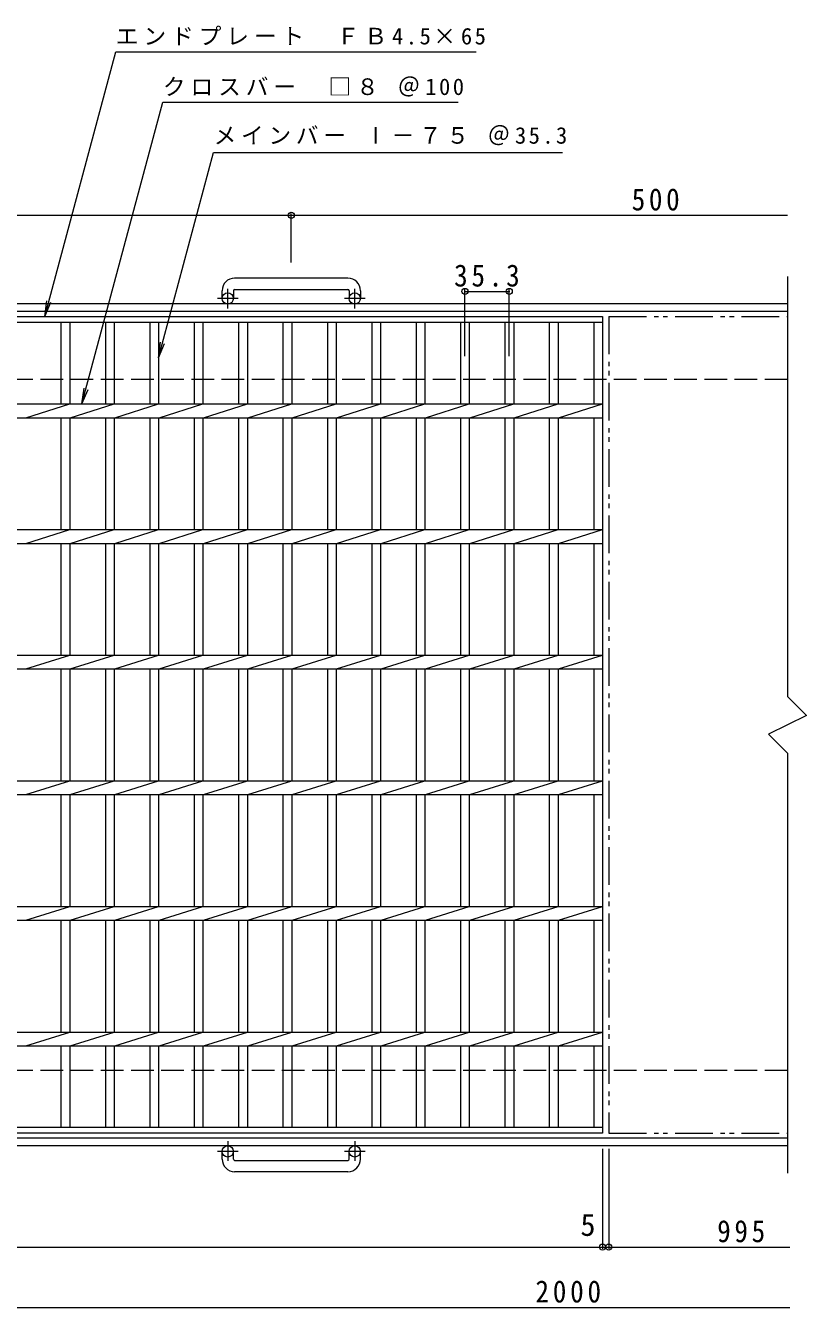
# Model space of a CAD drawing. Units: millimetres, scale not verified. Extents: x -956 to 985, y -824 to 775.
# Drawn here: x -365 to 256, y -245 to 775 of the extents above; entities that cross this region are included whole.
import ezdxf
from ezdxf.enums import TextEntityAlignment as Align

# ---------------------------------------------------------------- set-up
doc = ezdxf.new("R2010")
doc.units = ezdxf.units.MM
doc.header["$LTSCALE"] = 6
doc.header["$PDMODE"] = 32
doc.header["$PDSIZE"] = 4.8
for name, pattern in [('CHAIN1', [8, 5, -1, 1, -1]), ('DASHED3', [4, 3, -1]), ('DOUBLE_CHAIN1', [8.8, 5, -1, 0.6, -0.6, 0.6, -1])]:
    doc.linetypes.add(name, pattern=pattern)
for name, color, linetype, lineweight in [('B-1_ピット', 2, 'Continuous', 9), ('B-2_蓋', 3, 'Continuous', 9), ('B-4_寸法', 7, 'Continuous', 9)]:
    doc.layers.add(name, color=color, linetype=linetype, lineweight=lineweight)
doc.styles.add('ＭＳ ゴシック', font='')
doc.styles.get('ＭＳ ゴシック').set_extended_font_data('MS Gothic')

msp = doc.modelspace()

# ---------------------------------------------------------------- linework, layer by layer
at = {"layer": 'B-1_ピット'}
for p, q in [((-108.559, 573.732), (-198.559, 573.732)), ((-208.559, 557.633), (-208.559, 563.732)), ((-199.559, 563.732), (-199.559, 557.633)), ((-198.559, 564.732), (-108.559, 564.732)), ((-107.559, 563.732), (-107.559, 557.633)), ((-98.559, 563.732), (-98.559, 557.633)), ((241.036, 553.132), (-903.559, 553.132)), ((241.036, 547.132), (-903.559, 547.132)), ((241.036, -110.868), (-903.559, -110.868)), ((241.036, -116.868), (-903.559, -116.868)), ((-208.559, -127.468), (-208.559, -121.368)), ((-199.559, -127.468), (-199.559, -121.368)), ((-107.559, -127.468), (-107.559, -121.368)), ((-98.559, -127.468), (-98.559, -121.368)), ((-198.559, -128.468), (-108.559, -128.468)), ((-108.559, -137.468), (-198.559, -137.468))]:
    msp.add_line(p, q, dxfattribs=at)
at = {"layer": 'B-1_ピット', "linetype": 'CHAIN1'}
for p, q in [((-204.058, 549.525), (-204.058, 565.123)), ((-103.059, 549.525), (-103.059, 565.123)), ((-195.896, 557.633), (-212.303, 557.633)), ((-94.896, 557.633), (-111.303, 557.633)), ((-195.896, -121.368), (-212.303, -121.368)), ((-204.058, -113.261), (-204.058, -128.858)), ((-94.896, -121.368), (-111.303, -121.368)), ((-103.059, -113.261), (-103.059, -128.858))]:
    msp.add_line(p, q, dxfattribs=at)
at = {"layer": 'B-1_ピット', "linetype": 'DASHED3'}
for p, q in [((241.036, 493.133), (-903.559, 493.133)), ((241.036, -56.868), (-903.559, -56.868))]:
    msp.add_line(p, q, dxfattribs=at)
at = {"layer": 'B-1_ピット'}
for centre in [(-204.058, 557.633), (-103.059, 557.633), (-204.058, -121.368), (-103.059, -121.368)]:
    msp.add_circle(centre, 4.5, dxfattribs=at)
for centre, radius, start, end in [((-198.559, 563.732), 10, 90, 180), ((-108.559, 563.732), 10, 0, 90), ((-198.559, 563.732), 1, 90, 180), ((-108.559, 563.732), 1, 0, 90), ((-198.559, -127.468), 10, 180, 270), ((-198.559, -127.468), 1, 180, 270), ((-108.559, -127.468), 10, 270, 0), ((-108.559, -127.468), 1, 270, 0)]:
    msp.add_arc(centre, radius, start, end, dxfattribs=at)
at = {"layer": 'B-2_蓋'}
for p, q in [((241.036, 575.043), (241.036, 240.632)), ((-901.059, 543.132), (93.942, 543.132)), ((93.942, 543.132), (93.942, -106.868)), ((-901.059, 538.632), (93.942, 538.632)), ((-336.659, 538.632), (-336.659, 473.633)), ((-329.658, 538.632), (-329.658, 473.633)), ((-301.359, 538.632), (-301.359, 473.633)), ((-294.359, 538.632), (-294.359, 473.633)), ((-266.059, 538.632), (-266.059, 473.633)), ((-259.059, 538.632), (-259.059, 473.633)), ((-230.759, 538.632), (-230.759, 473.633)), ((-223.758, 538.632), (-223.758, 473.633)), ((-195.459, 538.632), (-195.459, 473.633)), ((-188.459, 538.632), (-188.459, 473.633)), ((-160.159, 538.632), (-160.159, 473.633)), ((-153.159, 538.632), (-153.159, 473.633)), ((-124.859, 538.632), (-124.859, 473.633)), ((-117.859, 538.632), (-117.859, 473.633)), ((-89.559, 538.632), (-89.559, 473.633)), ((-82.559, 538.632), (-82.559, 473.633)), ((-54.259, 538.632), (-54.259, 473.633)), ((-47.259, 538.632), (-47.259, 473.633)), ((-18.958, 538.632), (-18.958, 473.633)), ((-11.959, 538.632), (-11.959, 473.633)), ((16.34, 538.632), (16.34, 473.633)), ((23.341, 538.632), (23.341, 473.633)), ((51.641, 538.632), (51.641, 473.633)), ((58.642, 538.632), (58.642, 473.633)), ((86.941, 538.632), (86.941, 473.633)), ((-901.059, 473.633), (93.942, 473.633)), ((-364.559, 462.633), (-329.659, 473.633)), ((-329.259, 462.633), (-294.359, 473.633)), ((-293.959, 462.633), (-259.059, 473.633)), ((-258.659, 462.633), (-223.759, 473.633)), ((-223.359, 462.633), (-188.459, 473.633)), ((-188.059, 462.633), (-153.159, 473.633)), ((-152.759, 462.633), (-117.859, 473.633)), ((-117.459, 462.633), (-82.559, 473.633)), ((-82.159, 462.633), (-47.259, 473.633)), ((-46.858, 462.633), (-11.959, 473.633)), ((-11.559, 462.633), (23.341, 473.633)), ((23.741, 462.633), (58.641, 473.633)), ((59.041, 462.633), (93.941, 473.633)), ((-901.059, 462.633), (93.942, 462.633)), ((-336.659, 462.633), (-336.659, 373.633)), ((-329.658, 462.633), (-329.658, 373.633)), ((-301.359, 462.633), (-301.359, 373.633)), ((-294.359, 462.633), (-294.359, 373.633)), ((-266.059, 462.633), (-266.059, 373.633)), ((-259.059, 462.633), (-259.059, 373.633)), ((-230.759, 462.633), (-230.759, 373.633)), ((-223.758, 462.633), (-223.758, 373.633)), ((-195.459, 462.633), (-195.459, 373.633)), ((-188.459, 462.633), (-188.459, 373.633)), ((-160.159, 462.633), (-160.159, 373.633)), ((-153.159, 462.633), (-153.159, 373.633)), ((-124.859, 462.633), (-124.859, 373.633)), ((-117.859, 462.633), (-117.859, 373.633)), ((-89.559, 462.633), (-89.559, 373.633)), ((-82.559, 462.633), (-82.559, 373.633)), ((-54.259, 462.633), (-54.259, 373.633)), ((-47.259, 462.633), (-47.259, 373.633)), ((-18.958, 462.633), (-18.958, 373.633)), ((-11.959, 462.633), (-11.959, 373.633)), ((16.34, 462.633), (16.34, 373.633)), ((23.341, 462.633), (23.341, 373.633)), ((51.641, 462.633), (51.641, 373.633)), ((58.642, 462.633), (58.642, 373.633)), ((86.941, 462.633), (86.941, 373.633)), ((-901.059, 373.633), (93.942, 373.633)), ((-364.559, 362.633), (-329.659, 373.633)), ((-329.259, 362.633), (-294.359, 373.633)), ((-293.959, 362.633), (-259.059, 373.633)), ((-258.659, 362.633), (-223.759, 373.633)), ((-223.359, 362.633), (-188.459, 373.633)), ((-188.059, 362.633), (-153.159, 373.633)), ((-152.759, 362.633), (-117.859, 373.633)), ((-117.459, 362.633), (-82.559, 373.633)), ((-82.159, 362.633), (-47.259, 373.633)), ((-46.858, 362.633), (-11.959, 373.633)), ((-11.559, 362.633), (23.341, 373.633)), ((23.741, 362.633), (58.641, 373.633)), ((59.041, 362.633), (93.941, 373.633)), ((-901.059, 362.633), (93.942, 362.633)), ((-336.659, 362.633), (-336.659, 273.632)), ((-329.658, 362.633), (-329.658, 273.632)), ((-301.359, 362.633), (-301.359, 273.632)), ((-294.359, 362.633), (-294.359, 273.632)), ((-266.059, 362.633), (-266.059, 273.632)), ((-259.059, 362.633), (-259.059, 273.632)), ((-230.759, 362.633), (-230.759, 273.632)), ((-223.758, 362.633), (-223.758, 273.632)), ((-195.459, 362.633), (-195.459, 273.632)), ((-188.459, 362.633), (-188.459, 273.632)), ((-160.159, 362.633), (-160.159, 273.632)), ((-153.159, 362.633), (-153.159, 273.632)), ((-124.859, 362.633), (-124.859, 273.632)), ((-117.859, 362.633), (-117.859, 273.632)), ((-89.559, 362.633), (-89.559, 273.632)), ((-82.559, 362.633), (-82.559, 273.632)), ((-54.259, 362.633), (-54.259, 273.632)), ((-47.259, 362.633), (-47.259, 273.632)), ((-18.958, 362.633), (-18.958, 273.632)), ((-11.959, 362.633), (-11.959, 273.632)), ((16.34, 362.633), (16.34, 273.632)), ((23.341, 362.633), (23.341, 273.632)), ((51.641, 362.633), (51.641, 273.632)), ((58.642, 362.633), (58.642, 273.632)), ((86.941, 362.633), (86.941, 273.632)), ((-901.059, 273.632), (93.942, 273.632)), ((-364.559, 262.633), (-329.659, 273.632)), ((-329.259, 262.633), (-294.359, 273.632)), ((-293.959, 262.633), (-259.059, 273.632)), ((-258.659, 262.633), (-223.759, 273.632)), ((-223.359, 262.633), (-188.459, 273.632)), ((-188.059, 262.633), (-153.159, 273.632)), ((-152.759, 262.633), (-117.859, 273.632)), ((-117.459, 262.633), (-82.559, 273.632)), ((-82.159, 262.633), (-47.259, 273.632)), ((-46.858, 262.633), (-11.959, 273.632)), ((-11.559, 262.633), (23.341, 273.632)), ((23.741, 262.633), (58.641, 273.632)), ((59.041, 262.633), (93.941, 273.632)), ((-901.059, 262.632), (93.942, 262.632)), ((-336.659, 262.632), (-336.659, 173.632)), ((-329.658, 262.632), (-329.658, 173.632)), ((-301.359, 262.632), (-301.359, 173.632)), ((-294.359, 262.632), (-294.359, 173.632)), ((-266.059, 262.632), (-266.059, 173.632)), ((-259.059, 262.632), (-259.059, 173.632)), ((-230.759, 262.632), (-230.759, 173.632)), ((-223.758, 262.632), (-223.758, 173.632)), ((-195.459, 262.632), (-195.459, 173.632)), ((-188.459, 262.632), (-188.459, 173.632)), ((-160.159, 262.632), (-160.159, 173.632)), ((-153.159, 262.632), (-153.159, 173.632)), ((-124.859, 262.632), (-124.859, 173.632)), ((-117.859, 262.632), (-117.859, 173.632)), ((-89.559, 262.632), (-89.559, 173.632)), ((-82.559, 262.632), (-82.559, 173.632)), ((-54.259, 262.632), (-54.259, 173.632)), ((-47.259, 262.632), (-47.259, 173.632)), ((-18.958, 262.632), (-18.958, 173.632)), ((-11.959, 262.632), (-11.959, 173.632)), ((16.34, 262.632), (16.34, 173.632)), ((23.341, 262.632), (23.341, 173.632)), ((51.641, 262.632), (51.641, 173.632)), ((58.642, 262.632), (58.642, 173.632)), ((86.941, 262.632), (86.941, 173.632)), ((241.036, 195.632), (241.036, -138.779)), ((-901.059, 173.632), (93.942, 173.632)), ((-364.559, 162.632), (-329.659, 173.633)), ((-329.259, 162.632), (-294.359, 173.633)), ((-293.959, 162.632), (-259.059, 173.633)), ((-258.659, 162.632), (-223.759, 173.633)), ((-223.359, 162.632), (-188.459, 173.633)), ((-188.059, 162.632), (-153.159, 173.633)), ((-152.759, 162.632), (-117.859, 173.633)), ((-117.459, 162.632), (-82.559, 173.633)), ((-82.159, 162.632), (-47.259, 173.633)), ((-46.858, 162.632), (-11.959, 173.633)), ((-11.559, 162.632), (23.341, 173.633)), ((23.741, 162.632), (58.641, 173.633)), ((59.041, 162.632), (93.941, 173.633)), ((-901.059, 162.632), (93.942, 162.632)), ((-336.659, 162.632), (-336.659, 73.632)), ((-329.658, 162.632), (-329.658, 73.632)), ((-301.359, 162.632), (-301.359, 73.632)), ((-294.359, 162.632), (-294.359, 73.632)), ((-266.059, 162.632), (-266.059, 73.632)), ((-259.059, 162.632), (-259.059, 73.632)), ((-230.759, 162.632), (-230.759, 73.632)), ((-223.758, 162.632), (-223.758, 73.632)), ((-195.459, 162.632), (-195.459, 73.632)), ((-188.459, 162.632), (-188.459, 73.632)), ((-160.159, 162.632), (-160.159, 73.632)), ((-153.159, 162.632), (-153.159, 73.632)), ((-124.859, 162.632), (-124.859, 73.632)), ((-117.859, 162.632), (-117.859, 73.632)), ((-89.559, 162.632), (-89.559, 73.632)), ((-82.559, 162.632), (-82.559, 73.632)), ((-54.259, 162.632), (-54.259, 73.632)), ((-47.259, 162.632), (-47.259, 73.632)), ((-18.958, 162.632), (-18.958, 73.632)), ((-11.959, 162.632), (-11.959, 73.632)), ((16.34, 162.632), (16.34, 73.632)), ((23.341, 162.632), (23.341, 73.632)), ((51.641, 162.632), (51.641, 73.632)), ((58.642, 162.632), (58.642, 73.632)), ((86.941, 162.632), (86.941, 73.632)), ((-901.059, 73.632), (93.942, 73.632)), ((-364.559, 62.632), (-329.659, 73.633)), ((-329.259, 62.632), (-294.359, 73.633)), ((-293.959, 62.632), (-259.059, 73.633)), ((-258.659, 62.632), (-223.759, 73.633)), ((-223.359, 62.632), (-188.459, 73.633)), ((-188.059, 62.632), (-153.159, 73.633)), ((-152.759, 62.632), (-117.859, 73.633)), ((-117.459, 62.632), (-82.559, 73.633)), ((-82.159, 62.632), (-47.259, 73.633)), ((-46.858, 62.632), (-11.959, 73.633)), ((-11.559, 62.632), (23.341, 73.633)), ((23.741, 62.632), (58.641, 73.633)), ((59.041, 62.632), (93.941, 73.633)), ((-901.059, 62.632), (93.942, 62.632)), ((-336.659, 62.632), (-336.659, -26.368)), ((-329.658, 62.632), (-329.658, -26.368)), ((-301.359, 62.632), (-301.359, -26.368)), ((-294.359, 62.632), (-294.359, -26.368)), ((-266.059, 62.632), (-266.059, -26.368)), ((-259.059, 62.632), (-259.059, -26.368)), ((-230.759, 62.632), (-230.759, -26.368)), ((-223.758, 62.632), (-223.758, -26.368)), ((-195.459, 62.632), (-195.459, -26.368)), ((-188.459, 62.632), (-188.459, -26.368)), ((-160.159, 62.632), (-160.159, -26.368)), ((-153.159, 62.632), (-153.159, -26.368)), ((-124.859, 62.632), (-124.859, -26.368)), ((-117.859, 62.632), (-117.859, -26.368)), ((-89.559, 62.632), (-89.559, -26.368)), ((-82.559, 62.632), (-82.559, -26.368)), ((-54.259, 62.632), (-54.259, -26.368)), ((-47.259, 62.632), (-47.259, -26.368)), ((-18.958, 62.632), (-18.958, -26.368)), ((-11.959, 62.632), (-11.959, -26.368)), ((16.34, 62.632), (16.34, -26.368)), ((23.341, 62.632), (23.341, -26.368)), ((51.641, 62.632), (51.641, -26.368)), ((58.642, 62.632), (58.642, -26.368)), ((86.941, 62.632), (86.941, -26.368)), ((-901.059, -26.367), (93.942, -26.367)), ((-364.559, -37.367), (-329.659, -26.367)), ((-329.259, -37.367), (-294.359, -26.367)), ((-293.959, -37.367), (-259.059, -26.367)), ((-258.659, -37.367), (-223.759, -26.367)), ((-223.359, -37.367), (-188.459, -26.367)), ((-188.059, -37.367), (-153.159, -26.367)), ((-152.759, -37.367), (-117.859, -26.367)), ((-117.459, -37.367), (-82.559, -26.367)), ((-82.159, -37.367), (-47.259, -26.367)), ((-46.858, -37.367), (-11.959, -26.367)), ((-11.559, -37.367), (23.341, -26.367)), ((23.741, -37.367), (58.641, -26.367)), ((59.041, -37.367), (93.941, -26.367)), ((-901.059, -37.367), (93.942, -37.367)), ((-336.659, -37.367), (-336.659, -102.368)), ((-329.658, -37.367), (-329.658, -102.368)), ((-301.359, -37.367), (-301.359, -102.368)), ((-294.359, -37.367), (-294.359, -102.368)), ((-266.059, -37.367), (-266.059, -102.368)), ((-259.059, -37.367), (-259.059, -102.368)), ((-230.759, -37.367), (-230.759, -102.368)), ((-223.758, -37.367), (-223.758, -102.368)), ((-195.459, -37.367), (-195.459, -102.368)), ((-188.459, -37.367), (-188.459, -102.368)), ((-160.159, -37.367), (-160.159, -102.368)), ((-153.159, -37.367), (-153.159, -102.368)), ((-124.859, -37.367), (-124.859, -102.368)), ((-117.859, -37.367), (-117.859, -102.368)), ((-89.559, -37.367), (-89.559, -102.368)), ((-82.559, -37.367), (-82.559, -102.368)), ((-54.259, -37.367), (-54.259, -102.368)), ((-47.259, -37.367), (-47.259, -102.368)), ((-18.958, -37.367), (-18.958, -102.368)), ((-11.959, -37.367), (-11.959, -102.368)), ((16.34, -37.367), (16.34, -102.368)), ((23.341, -37.367), (23.341, -102.368)), ((51.641, -37.367), (51.641, -102.368)), ((58.642, -37.367), (58.642, -102.368)), ((86.941, -37.367), (86.941, -102.368)), ((93.942, -102.368), (-901.059, -102.368)), ((93.942, -106.868), (-901.059, -106.868))]:
    msp.add_line(p, q, dxfattribs=at)
at = {"layer": 'B-2_蓋', "linetype": 'DOUBLE_CHAIN1'}
for p, q in [((98.942, 543.132), (98.942, -106.868)), ((98.942, 543.132), (241.036, 543.132)), ((98.942, -106.868), (241.036, -106.868))]:
    msp.add_line(p, q, dxfattribs=at)
at = {"layer": 'B-2_蓋'}
msp.add_lwpolyline([(241.036, 240.632), (256.036, 225.632), (226.036, 210.632), (241.036, 195.632)], dxfattribs=at)
at = {"layer": 'B-4_寸法'}
for p, q in [((-319.964, 473.633), (-255.63, 713.732)), ((-255.63, 713.732), (-20.706, 713.732)), ((-259.059, 510.261), (-215.257, 673.732)), ((-215.257, 673.732), (62.091, 673.732)), ((-903.559, 623.732), (241.036, 623.732)), ((-153.559, 586.232), (-153.559, 625.232)), ((-15.459, 511.585), (-15.459, 564.961)), ((-15.459, 563.161), (19.841, 563.161)), ((19.841, 511.585), (19.841, 564.961)), ((-349.48, 543.133), (-347.849, 555.526)), ((-349.48, 543.133), (-344.697, 554.681)), ((-259.059, 510.261), (-257.427, 522.654)), ((-259.059, 510.261), (-254.275, 521.81)), ((-319.964, 473.633), (-318.333, 486.026)), ((-319.964, 473.633), (-315.181, 485.181)), ((93.942, -119.368), (93.942, -198.968)), ((98.942, -119.368), (98.942, -198.968)), ((-956.025, -197.468), (242.984, -197.468)), ((-903.559, -245.468), (242.984, -245.468))]:
    msp.add_line(p, q, dxfattribs=at)
msp.add_lwpolyline([(-349.48, 543.133), (-293.051, 753.732), (-6.543, 753.732)], dxfattribs=at)
for p in [(-153.559, 623.732), (-15.459, 563.161), (19.841, 563.161), (93.942, -197.468), (98.942, -197.468)]:
    msp.add_point(p, dxfattribs=at)

# ---------------------------------------------------------------- texts
at = {"layer": 'B-4_寸法', "color": 2, "style": 'ＭＳ ゴシック'}
msp.add_text('5', height=17.6, dxfattribs=at).set_placement((76.405, -193.868), align=Align.BOTTOM_LEFT)
at = {"layer": 'B-4_寸法', "char_height": 13.2, "attachment_point": 7, "style": 'ＭＳ ゴシック'}
for s, insert in [('\\T1.22;エンドプレート\\~\\~ＦＢ4.5×65', (-293.05, 758.945)), ('\\T1.22;クロスバー\\~\\~□８\\~＠100', (-255.63, 718.221)), ('\\T1.21;メインバー\\~Ⅰ－７５\\~＠35.3', (-215.257, 679.468))]:
    msp.add_mtext(s, dxfattribs=dict(at, insert=insert))
at = {"layer": 'B-4_寸法', "color": 2, "char_height": 17.6, "attachment_point": 7, "style": 'ＭＳ ゴシック'}
for s, insert in [('\\T1.27;\\W0.9;500', (117.15, 627.332)), ('\\T1.28;\\W0.9;35.3', (-24.059, 566.761)), ('\\T1.27;\\W0.9;995', (185.147, -193.868)), ('\\T1.28;\\W0.9;2000', (40.635, -241.868))]:
    msp.add_mtext(s, dxfattribs=dict(at, insert=insert))

doc.saveas('drawing.dxf')
